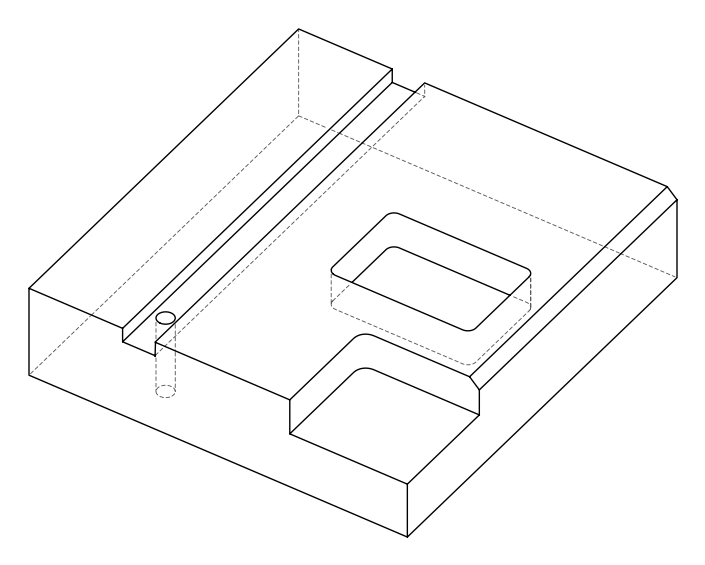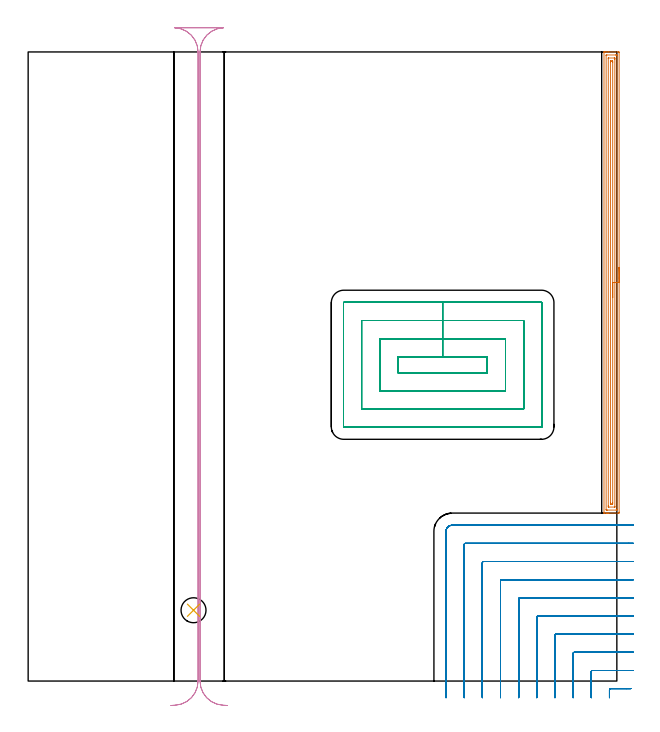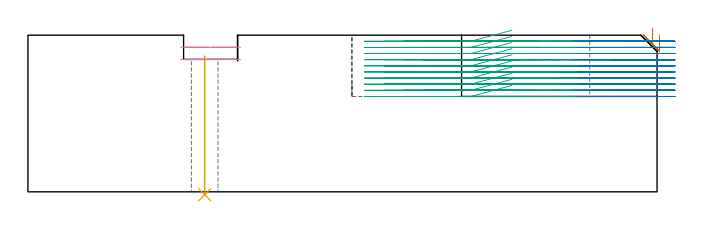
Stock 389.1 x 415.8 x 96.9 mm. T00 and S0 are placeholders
(PLAN: 5 operations, 3 tool changes, 67.3 min)
(1 AREA_MILL | FG_CHAMFER_SURFACE | UGT0205_001 | 9.97 min | 15538 mm3)
(2 MILL_CORNER_NOTCH_RECTANGULAR | CORNER_NOTCH_RECTANGULAR | NXT0201_012 | Follow Part, ap 4, ae 75% | 28.6 min | 507149 mm3)
(3 MILL_RECTANGULAR_POCKET | POCKET_RECTANGULAR_STRAIGHT | NXT0201_012 | Follow Part, ap 4, ae 75% | 24.48 min | 547068 mm3)
(4 MILL_RECTANGULAR_SLOT | SLOT_RECTANGULAR | UGT0201_004 | Follow Part, ap 8, ae 75% | 3.9 min | 207860 mm3)
(5 INDEXABLE_INSERT_DRILL_THROUGH_HOLE_FROM_SOLID | STEP1HOLE | NXT0302_004 | 0.35 min | 17361 mm3)
(TOOL UGT0205_001 | Chamfer Mill 20 x 3 x 45 deg. | D20 FL50 Z2)
(TOOL NXT0201_012 | ENDMILL 16mm [2P460-1600-NA 1630] | D16 FL38 Z6)
(TOOL UGT0201_004 | End Mill 32 mm | D32 FL53 Z6)
(TOOL NXT0302_004 | Index. Insert Drill 16.5mm [880-D1650L20-05] | D16.5 PA176 FL83 Z2)
(OP 1 AREA_MILL)
G17 G21 G94 G90
T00 M6
G54
G17 G0 G90 X390.6 Y273.4 S1061 M3
G43 Z106.9 H0
Z96.9
G94 G1 Y273.362 Z96.028 F250.
Y273.248 Z95.164
Y273.059 Z94.312
Y272.797 Z93.48
Y272.463 Z92.674
Y272.06 Z91.9
Y271.592 Z91.164
Y271.06 Z90.472
Y270.471 Z89.829
Y269.828 Z89.24
Y269.136 Z88.709
Y268.4 Z88.24
Y267.626 Z87.837
Y266.82 Z87.503
Y265.988 Z87.241
Y265.136 Z87.052
Y264.272 Z86.938
Y263.4 Z86.9
Y111.611
X390.597 Y111.273 Z86.902
X390.592 Y111.01 Z86.906
X390.325 Y111. Z87.173
X383.822 Z93.672
X383.262 Z94.235
X382.933 Z94.563
X382.373 Z95.123
X382.044 Z95.451
X381.01 Z96.489
X380.639 Y111.006 Z96.852
X380.603 Y111.01 Z96.888
X380.6 Y111.165 Z96.9
Y415.635
X380.603 Y415.79 Z96.888
X380.639 Y415.794 Z96.852
X381.01 Y415.8 Z96.489
X381.388 Z96.112
X382.044 Z95.451
X383.262 Z94.235
X383.822 Z93.672
X390.044 Z87.453
X390.326 Y415.798 Z87.171
X390.592 Y415.79 Z86.906
X390.599 Y415.524 Z86.899
X390.6 Y263.4 Z86.9
X389.186 Z88.314
X389.185 Y113.397 Z88.315
X389.184 Y113.368 Z88.316
X389.156 Y113.01 Z88.344
X388.661 Y113.001 Z88.839
X382.933 Y113. Z94.567
X382.438 Y113.001 Z95.062
X382.044 Y113.01 Z95.456
X382.016 Y113.397 Z95.484
X382.015 Y113.427 Z95.485
Y413.403
X382.016 Y413.432 Z95.484
X382.044 Y413.79 Z95.456
X382.539 Y413.799 Z94.961
X388.267 Y413.8 Z89.233
X388.762 Y413.799 Z88.738
X389.156 Y413.79 Z88.344
X389.184 Y413.403 Z88.316
X389.185 Y413.373 Z88.315
X389.186 Y263.4 Z88.314
X387.772 Z89.728
X387.771 Y115.183 Z89.729
Y115.084
X387.768 Y115.035 Z89.732
X387.765 Y115.018 Z89.735
X387.741 Y115.01 Z89.759
X387.559 Y115.001 Z89.941
X383.822 Y115. Z93.678
X383.64 Y115.002 Z93.86
X383.519 Y115.006 Z93.981
X383.435 Y115.013 Z94.065
X383.432 Y115.052 Z94.068
X383.43 Y115.183 Z94.07
X383.429 Y115.578 Z94.071
X383.428 Y116.076 Z94.072
X383.429 Y411.617 Z94.071
Y411.716
X383.432 Y411.764 Z94.068
X383.435 Y411.782 Z94.065
X383.459 Y411.79 Z94.041
X383.641 Y411.799 Z93.859
X387.378 Y411.8 Z90.122
X387.56 Y411.798 Z89.94
X387.681 Y411.794 Z89.819
X387.765 Y411.787 Z89.735
X387.768 Y411.748 Z89.732
X387.77 Y411.617 Z89.73
X387.771 Y411.222 Z89.729
X387.772 Y410.724 Z89.728
Y263.4
X386.357 Z91.143
Y117.861
X386.351 Y117.107 Z91.149
X386.344 Y117.01 Z91.156
X386.243 Y117.005 Z91.257
X386.029 Y117.002 Z91.471
X385.569 Y117. Z91.931
X385.16 Y117.002 Z92.34
X384.955 Y117.005 Z92.545
X384.859 Y117.01 Z92.641
X384.85 Y117.075 Z92.65
X384.843 Y117.729 Z92.657
Y117.861
Y408.938
X384.849 Y409.693 Z92.651
X384.856 Y409.79 Z92.644
X384.957 Y409.795 Z92.543
X385.171 Y409.798 Z92.329
X385.631 Y409.8 Z91.869
X386.04 Y409.798 Z91.46
X386.245 Y409.795 Z91.255
X386.341 Y409.79 Z91.159
X386.35 Y409.725 Z91.15
X386.357 Y409.071 Z91.143
Y408.938
Y263.4
Y262.528 Z91.181
Y261.663 Z91.295
Y260.812 Z91.483
Y259.98 Z91.746
Y259.174 Z92.08
Y258.4 Z92.482
Y257.664 Z92.951
Y256.972 Z93.482
Y256.329 Z94.072
Y255.74 Z94.715
Y255.208 Z95.407
Y254.74 Z96.143
Y254.337 Z96.916
Y254.003 Z97.722
Y253.741 Z98.554
Y253.552 Z99.406
Y253.438 Z100.271
Y253.4 Z101.143
G0 Z106.9
M5
M2
(OP 2 MILL_CORNER_NOTCH_RECTANGULAR)
G17 G21 G94 G90
T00 M6
G54
G17 G0 G90 X398.345 Y-5. S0 M3
G43 Z106.9 H1
Z93.11
G94 G1 X395.345 F250.
X384.993 F500.
G3 X384.2 Y-5.793 R0.8
G1 Y-8.
Y-11. F250.
G0 Z106.9
X400.1 Y7.
Z93.11
G1 X397.1
X372.993 F500.
G3 X372.2 Y6.207 R0.8
G1 Y-8.
Y-11. F250.
G0 Z106.9
X400.1 Y19.
Z93.11
G1 X397.1
X360.994 F500.
G3 X360.2 Y18.206 R0.8
G1 Y-8.
Y-11. F250.
G0 Z106.9
X400.1 Y31.
Z93.11
G1 X397.1
X348.994 F500.
G3 X348.2 Y30.206 R0.8
G1 Y-8.
Y-11. F250.
G0 Z106.9
X400.1 Y43.
Z93.11
G1 X397.1
X336.994 F500.
G3 X336.2 Y42.206 R0.8
G1 Y-8.
Y-11. F250.
G0 Z106.9
X400.1 Y55.
Z93.11
G1 X397.1
X324.995 F500.
G3 X324.2 Y54.205 R0.8
G1 Y-8.
Y-11. F250.
G0 Z106.9
X400.1 Y67.
Z93.11
G1 X397.1
X312.995 F500.
G3 X312.2 Y66.205 R0.8
G1 Y-8.
Y-11. F250.
G0 Z106.9
X400.1 Y79.
Z93.11
G1 X397.1
X300.995 F500.
G3 X300.2 Y78.205 R0.8
G1 Y-8.
Y-11. F250.
G0 Z106.9
X400.1 Y91.
Z93.11
G1 X397.1
X288.996 F500.
G3 X288.2 Y90.204 R0.8
G1 Y-8.
Y-11. F250.
G0 Z106.9
X400.1 Y103.
Z93.11
G1 X397.1
X280.3 F500.
G3 X276.2 Y98.9 R4.1
G1 Y-8.
Y-11. F250.
G0 Z106.9
X398.345 Y-5.
Z89.32
G1 X395.345
X384.993 F500.
G3 X384.2 Y-5.793 R0.8
G1 Y-8.
Y-11. F250.
G0 Z106.9
X400.1 Y7.
Z89.32
G1 X397.1
X372.993 F500.
G3 X372.2 Y6.207 R0.8
G1 Y-8.
Y-11. F250.
G0 Z106.9
X400.1 Y19.
Z89.32
G1 X397.1
X360.994 F500.
G3 X360.2 Y18.206 R0.8
G1 Y-8.
Y-11. F250.
G0 Z106.9
X400.1 Y31.
Z89.32
G1 X397.1
X348.994 F500.
G3 X348.2 Y30.206 R0.8
G1 Y-8.
Y-11. F250.
G0 Z106.9
X400.1 Y43.
Z89.32
G1 X397.1
X336.994 F500.
G3 X336.2 Y42.206 R0.8
G1 Y-8.
Y-11. F250.
G0 Z106.9
X400.1 Y55.
Z89.32
G1 X397.1
X324.995 F500.
G3 X324.2 Y54.205 R0.8
G1 Y-8.
Y-11. F250.
G0 Z106.9
X400.1 Y67.
Z89.32
G1 X397.1
X312.995 F500.
G3 X312.2 Y66.205 R0.8
G1 Y-8.
Y-11. F250.
G0 Z106.9
X400.1 Y79.
Z89.32
G1 X397.1
X300.995 F500.
G3 X300.2 Y78.205 R0.8
G1 Y-8.
Y-11. F250.
G0 Z106.9
X400.1 Y91.
Z89.32
G1 X397.1
X288.996 F500.
G3 X288.2 Y90.204 R0.8
G1 Y-8.
Y-11. F250.
G0 Z106.9
X400.1 Y103.
Z89.32
G1 X397.1
X280.3 F500.
G3 X276.2 Y98.9 R4.1
G1 Y-8.
Y-11. F250.
G0 Z106.9
X398.345 Y-5.
Z85.53
G1 X395.345
X384.993 F500.
G3 X384.2 Y-5.793 R0.8
G1 Y-8.
Y-11. F250.
G0 Z106.9
X400.1 Y7.
Z85.53
G1 X397.1
X372.993 F500.
G3 X372.2 Y6.207 R0.8
G1 Y-8.
Y-11. F250.
G0 Z106.9
X400.1 Y19.
Z85.53
G1 X397.1
X360.994 F500.
G3 X360.2 Y18.206 R0.8
G1 Y-8.
Y-11. F250.
G0 Z106.9
X400.1 Y31.
Z85.53
G1 X397.1
X348.994 F500.
G3 X348.2 Y30.206 R0.8
G1 Y-8.
Y-11. F250.
G0 Z106.9
X400.1 Y43.
Z85.53
G1 X397.1
X336.994 F500.
G3 X336.2 Y42.206 R0.8
G1 Y-8.
Y-11. F250.
G0 Z106.9
X400.1 Y55.
Z85.53
G1 X397.1
X324.995 F500.
G3 X324.2 Y54.205 R0.8
G1 Y-8.
Y-11. F250.
G0 Z106.9
X400.1 Y67.
Z85.53
G1 X397.1
X312.995 F500.
G3 X312.2 Y66.205 R0.8
G1 Y-8.
Y-11. F250.
G0 Z106.9
X400.1 Y79.
Z85.53
G1 X397.1
X300.995 F500.
G3 X300.2 Y78.205 R0.8
G1 Y-8.
Y-11. F250.
G0 Z106.9
X400.1 Y91.
Z85.53
G1 X397.1
X288.996 F500.
G3 X288.2 Y90.204 R0.8
G1 Y-8.
Y-11. F250.
G0 Z106.9
X400.1 Y103.
Z85.53
G1 X397.1
X280.3 F500.
G3 X276.2 Y98.9 R4.1
G1 Y-8.
Y-11. F250.
G0 Z106.9
X398.345 Y-5.
Z81.74
G1 X395.345
X384.993 F500.
G3 X384.2 Y-5.793 R0.8
G1 Y-8.
Y-11. F250.
G0 Z106.9
X400.1 Y7.
Z81.74
G1 X397.1
X372.993 F500.
G3 X372.2 Y6.207 R0.8
G1 Y-8.
Y-11. F250.
G0 Z106.9
X400.1 Y19.
Z81.74
G1 X397.1
X360.994 F500.
G3 X360.2 Y18.206 R0.8
G1 Y-8.
Y-11. F250.
G0 Z106.9
X400.1 Y31.
Z81.74
G1 X397.1
X348.994 F500.
G3 X348.2 Y30.206 R0.8
G1 Y-8.
Y-11. F250.
G0 Z106.9
X400.1 Y43.
Z81.74
G1 X397.1
X336.994 F500.
G3 X336.2 Y42.206 R0.8
G1 Y-8.
Y-11. F250.
G0 Z106.9
X400.1 Y55.
Z81.74
G1 X397.1
X324.995 F500.
G3 X324.2 Y54.205 R0.8
G1 Y-8.
Y-11. F250.
G0 Z106.9
X400.1 Y67.
Z81.74
G1 X397.1
X312.995 F500.
G3 X312.2 Y66.205 R0.8
G1 Y-8.
Y-11. F250.
G0 Z106.9
X400.1 Y79.
Z81.74
G1 X397.1
X300.995 F500.
G3 X300.2 Y78.205 R0.8
G1 Y-8.
Y-11. F250.
G0 Z106.9
X400.1 Y91.
Z81.74
G1 X397.1
X288.996 F500.
G3 X288.2 Y90.204 R0.8
G1 Y-8.
Y-11. F250.
G0 Z106.9
X400.1 Y103.
Z81.74
G1 X397.1
X280.3 F500.
G3 X276.2 Y98.9 R4.1
G1 Y-8.
Y-11. F250.
G0 Z106.9
X398.345 Y-5.
Z77.95
G1 X395.345
X384.993 F500.
G3 X384.2 Y-5.793 R0.8
G1 Y-8.
Y-11. F250.
G0 Z106.9
X400.1 Y7.
Z77.95
G1 X397.1
X372.993 F500.
G3 X372.2 Y6.207 R0.8
G1 Y-8.
Y-11. F250.
G0 Z106.9
X400.1 Y19.
Z77.95
G1 X397.1
X360.994 F500.
G3 X360.2 Y18.206 R0.8
G1 Y-8.
Y-11. F250.
G0 Z106.9
X400.1 Y31.
Z77.95
G1 X397.1
X348.994 F500.
G3 X348.2 Y30.206 R0.8
G1 Y-8.
Y-11. F250.
G0 Z106.9
X400.1 Y43.
Z77.95
G1 X397.1
X336.994 F500.
G3 X336.2 Y42.206 R0.8
G1 Y-8.
Y-11. F250.
G0 Z106.9
X400.1 Y55.
Z77.95
G1 X397.1
X324.995 F500.
G3 X324.2 Y54.205 R0.8
G1 Y-8.
Y-11. F250.
G0 Z106.9
X400.1 Y67.
Z77.95
G1 X397.1
X312.995 F500.
G3 X312.2 Y66.205 R0.8
G1 Y-8.
Y-11. F250.
G0 Z106.9
X400.1 Y79.
Z77.95
G1 X397.1
X300.995 F500.
G3 X300.2 Y78.205 R0.8
G1 Y-8.
Y-11. F250.
G0 Z106.9
X400.1 Y91.
Z77.95
G1 X397.1
X288.996 F500.
G3 X288.2 Y90.204 R0.8
G1 Y-8.
Y-11. F250.
G0 Z106.9
X400.1 Y103.
Z77.95
G1 X397.1
X280.3 F500.
G3 X276.2 Y98.9 R4.1
G1 Y-8.
Y-11. F250.
G0 Z106.9
X398.345 Y-5.
Z74.16
G1 X395.345
X384.993 F500.
G3 X384.2 Y-5.793 R0.8
G1 Y-8.
Y-11. F250.
G0 Z106.9
X400.1 Y7.
Z74.16
G1 X397.1
X372.993 F500.
G3 X372.2 Y6.207 R0.8
G1 Y-8.
Y-11. F250.
G0 Z106.9
X400.1 Y19.
Z74.16
G1 X397.1
X360.994 F500.
G3 X360.2 Y18.206 R0.8
G1 Y-8.
Y-11. F250.
G0 Z106.9
X400.1 Y31.
Z74.16
G1 X397.1
X348.994 F500.
G3 X348.2 Y30.206 R0.8
G1 Y-8.
Y-11. F250.
G0 Z106.9
X400.1 Y43.
Z74.16
G1 X397.1
X336.994 F500.
G3 X336.2 Y42.206 R0.8
G1 Y-8.
Y-11. F250.
G0 Z106.9
X400.1 Y55.
Z74.16
G1 X397.1
X324.995 F500.
G3 X324.2 Y54.205 R0.8
G1 Y-8.
Y-11. F250.
G0 Z106.9
X400.1 Y67.
Z74.16
G1 X397.1
X312.995 F500.
G3 X312.2 Y66.205 R0.8
G1 Y-8.
Y-11. F250.
G0 Z106.9
X400.1 Y79.
Z74.16
G1 X397.1
X300.995 F500.
G3 X300.2 Y78.205 R0.8
G1 Y-8.
Y-11. F250.
G0 Z106.9
X400.1 Y91.
Z74.16
G1 X397.1
X288.996 F500.
G3 X288.2 Y90.204 R0.8
G1 Y-8.
Y-11. F250.
G0 Z106.9
X400.1 Y103.
Z74.16
G1 X397.1
X280.3 F500.
G3 X276.2 Y98.9 R4.1
G1 Y-8.
Y-11. F250.
G0 Z106.9
X398.345 Y-5.
Z70.37
G1 X395.345
X384.993 F500.
G3 X384.2 Y-5.793 R0.8
G1 Y-8.
Y-11. F250.
G0 Z106.9
X400.1 Y7.
Z70.37
G1 X397.1
X372.993 F500.
G3 X372.2 Y6.207 R0.8
G1 Y-8.
Y-11. F250.
G0 Z106.9
X400.1 Y19.
Z70.37
G1 X397.1
X360.994 F500.
G3 X360.2 Y18.206 R0.8
G1 Y-8.
Y-11. F250.
G0 Z106.9
X400.1 Y31.
Z70.37
G1 X397.1
X348.994 F500.
G3 X348.2 Y30.206 R0.8
G1 Y-8.
Y-11. F250.
G0 Z106.9
X400.1 Y43.
Z70.37
G1 X397.1
X336.994 F500.
G3 X336.2 Y42.206 R0.8
G1 Y-8.
Y-11. F250.
G0 Z106.9
X400.1 Y55.
Z70.37
G1 X397.1
X324.995 F500.
G3 X324.2 Y54.205 R0.8
G1 Y-8.
Y-11. F250.
G0 Z106.9
X400.1 Y67.
Z70.37
G1 X397.1
X312.995 F500.
G3 X312.2 Y66.205 R0.8
G1 Y-8.
Y-11. F250.
G0 Z106.9
X400.1 Y79.
Z70.37
G1 X397.1
X300.995 F500.
G3 X300.2 Y78.205 R0.8
G1 Y-8.
Y-11. F250.
G0 Z106.9
X400.1 Y91.
Z70.37
G1 X397.1
X288.996 F500.
G3 X288.2 Y90.204 R0.8
G1 Y-8.
Y-11. F250.
G0 Z106.9
X400.1 Y103.
Z70.37
G1 X397.1
X280.3 F500.
G3 X276.2 Y98.9 R4.1
G1 Y-8.
Y-11. F250.
G0 Z106.9
X398.345 Y-5.
Z66.58
G1 X395.345
X384.993 F500.
G3 X384.2 Y-5.793 R0.8
G1 Y-8.
Y-11. F250.
G0 Z106.9
X400.1 Y7.
Z66.58
G1 X397.1
X372.993 F500.
G3 X372.2 Y6.207 R0.8
G1 Y-8.
Y-11. F250.
G0 Z106.9
X400.1 Y19.
Z66.58
G1 X397.1
X360.994 F500.
G3 X360.2 Y18.206 R0.8
G1 Y-8.
Y-11. F250.
G0 Z106.9
X400.1 Y31.
Z66.58
G1 X397.1
X348.994 F500.
G3 X348.2 Y30.206 R0.8
G1 Y-8.
Y-11. F250.
G0 Z106.9
X400.1 Y43.
Z66.58
G1 X397.1
X336.994 F500.
G3 X336.2 Y42.206 R0.8
G1 Y-8.
Y-11. F250.
G0 Z106.9
X400.1 Y55.
Z66.58
G1 X397.1
X324.995 F500.
G3 X324.2 Y54.205 R0.8
G1 Y-8.
Y-11. F250.
G0 Z106.9
X400.1 Y67.
Z66.58
G1 X397.1
X312.995 F500.
G3 X312.2 Y66.205 R0.8
G1 Y-8.
Y-11. F250.
G0 Z106.9
X400.1 Y79.
Z66.58
G1 X397.1
X300.995 F500.
G3 X300.2 Y78.205 R0.8
G1 Y-8.
Y-11. F250.
G0 Z106.9
X400.1 Y91.
Z66.58
G1 X397.1
X288.996 F500.
G3 X288.2 Y90.204 R0.8
G1 Y-8.
Y-11. F250.
G0 Z106.9
X400.1 Y103.
Z66.58
G1 X397.1
X280.3 F500.
G3 X276.2 Y98.9 R4.1
G1 Y-8.
Y-11. F250.
G0 Z106.9
X398.345 Y-5.
Z62.79
G1 X395.345
X384.993 F500.
G3 X384.2 Y-5.793 R0.8
G1 Y-8.
Y-11. F250.
G0 Z106.9
X400.1 Y7.
Z62.79
G1 X397.1
X372.993 F500.
G3 X372.2 Y6.207 R0.8
G1 Y-8.
Y-11. F250.
G0 Z106.9
X400.1 Y19.
Z62.79
G1 X397.1
X360.994 F500.
G3 X360.2 Y18.206 R0.8
G1 Y-8.
Y-11. F250.
G0 Z106.9
X400.1 Y31.
Z62.79
G1 X397.1
X348.994 F500.
G3 X348.2 Y30.206 R0.8
G1 Y-8.
Y-11. F250.
G0 Z106.9
X400.1 Y43.
Z62.79
G1 X397.1
X336.994 F500.
G3 X336.2 Y42.206 R0.8
G1 Y-8.
Y-11. F250.
G0 Z106.9
X400.1 Y55.
Z62.79
G1 X397.1
X324.995 F500.
G3 X324.2 Y54.205 R0.8
G1 Y-8.
Y-11. F250.
G0 Z106.9
X400.1 Y67.
Z62.79
G1 X397.1
X312.995 F500.
G3 X312.2 Y66.205 R0.8
G1 Y-8.
Y-11. F250.
G0 Z106.9
X400.1 Y79.
Z62.79
G1 X397.1
X300.995 F500.
G3 X300.2 Y78.205 R0.8
G1 Y-8.
Y-11. F250.
G0 Z106.9
X400.1 Y91.
Z62.79
G1 X397.1
X288.996 F500.
G3 X288.2 Y90.204 R0.8
G1 Y-8.
Y-11. F250.
G0 Z106.9
X400.1 Y103.
Z62.79
G1 X397.1
X280.3 F500.
G3 X276.2 Y98.9 R4.1
G1 Y-8.
Y-11. F250.
G0 Z106.9
X398.345 Y-5.
Z59.
G1 X395.345
X384.993 F500.
G3 X384.2 Y-5.793 R0.8
G1 Y-8.
Y-11. F250.
G0 Z106.9
X400.1 Y7.
Z59.
G1 X397.1
X372.993 F500.
G3 X372.2 Y6.207 R0.8
G1 Y-8.
Y-11. F250.
G0 Z106.9
X400.1 Y19.
Z59.
G1 X397.1
X360.994 F500.
G3 X360.2 Y18.206 R0.8
G1 Y-8.
Y-11. F250.
G0 Z106.9
X400.1 Y31.
Z59.
G1 X397.1
X348.994 F500.
G3 X348.2 Y30.206 R0.8
G1 Y-8.
Y-11. F250.
G0 Z106.9
X400.1 Y43.
Z59.
G1 X397.1
X336.994 F500.
G3 X336.2 Y42.206 R0.8
G1 Y-8.
Y-11. F250.
G0 Z106.9
X400.1 Y55.
Z59.
G1 X397.1
X324.995 F500.
G3 X324.2 Y54.205 R0.8
G1 Y-8.
Y-11. F250.
G0 Z106.9
X400.1 Y67.
Z59.
G1 X397.1
X312.995 F500.
G3 X312.2 Y66.205 R0.8
G1 Y-8.
Y-11. F250.
G0 Z106.9
X400.1 Y79.
Z59.
G1 X397.1
X300.995 F500.
G3 X300.2 Y78.205 R0.8
G1 Y-8.
Y-11. F250.
G0 Z106.9
X400.1 Y91.
Z59.
G1 X397.1
X288.996 F500.
G3 X288.2 Y90.204 R0.8
G1 Y-8.
Y-11. F250.
G0 Z106.9
X400.1 Y103.
Z59.
G1 X397.1
X280.3 F500.
G3 X276.2 Y98.9 R4.1
G1 Y-8.
Y-11. F250.
G0 Z106.9
M5
M2
(OP 3 MILL_RECTANGULAR_POCKET)
G17 G21 G94 G90
T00 M6
G54
G17 G0 G90 X299.291 Y214.3 S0 M3
G43 Z106.9 H1
Z99.9
G94 G1 X273.95 Z93.11 F250.
X244.4 F500.
Y203.8
X303.5
Y214.3
X273.95
Y226.3
X232.4
Y191.8
X315.5
Y226.3
X273.95
Y238.3
X220.4
Y179.8
X327.5
Y238.3
X273.95
Y250.3
X208.6
G3 X208.4 Y250.1 R0.2
G1 Y168.
G3 X208.6 Y167.8 R0.2
G1 X339.3
G3 X339.5 Y168. R0.2
G1 Y250.1
G3 X339.3 Y250.3 R0.2
G1 X273.95
X272.95
G0 X299.291 Y214.3 Z96.11
G1 X273.95 Z89.32 F250.
X244.4 F500.
Y203.8
X303.5
Y214.3
X273.95
Y226.3
X232.4
Y191.8
X315.5
Y226.3
X273.95
Y238.3
X220.4
Y179.8
X327.5
Y238.3
X273.95
Y250.3
X208.6
G3 X208.4 Y250.1 R0.2
G1 Y168.
G3 X208.6 Y167.8 R0.2
G1 X339.3
G3 X339.5 Y168. R0.2
G1 Y250.1
G3 X339.3 Y250.3 R0.2
G1 X273.95
X272.95
G0 X299.291 Y214.3 Z92.32
G1 X273.95 Z85.53 F250.
X244.4 F500.
Y203.8
X303.5
Y214.3
X273.95
Y226.3
X232.4
Y191.8
X315.5
Y226.3
X273.95
Y238.3
X220.4
Y179.8
X327.5
Y238.3
X273.95
Y250.3
X208.6
G3 X208.4 Y250.1 R0.2
G1 Y168.
G3 X208.6 Y167.8 R0.2
G1 X339.3
G3 X339.5 Y168. R0.2
G1 Y250.1
G3 X339.3 Y250.3 R0.2
G1 X273.95
X272.95
G0 X299.291 Y214.3 Z88.53
G1 X273.95 Z81.74 F250.
X244.4 F500.
Y203.8
X303.5
Y214.3
X273.95
Y226.3
X232.4
Y191.8
X315.5
Y226.3
X273.95
Y238.3
X220.4
Y179.8
X327.5
Y238.3
X273.95
Y250.3
X208.6
G3 X208.4 Y250.1 R0.2
G1 Y168.
G3 X208.6 Y167.8 R0.2
G1 X339.3
G3 X339.5 Y168. R0.2
G1 Y250.1
G3 X339.3 Y250.3 R0.2
G1 X273.95
X272.95
G0 X299.291 Y214.3 Z84.74
G1 X273.95 Z77.95 F250.
X244.4 F500.
Y203.8
X303.5
Y214.3
X273.95
Y226.3
X232.4
Y191.8
X315.5
Y226.3
X273.95
Y238.3
X220.4
Y179.8
X327.5
Y238.3
X273.95
Y250.3
X208.6
G3 X208.4 Y250.1 R0.2
G1 Y168.
G3 X208.6 Y167.8 R0.2
G1 X339.3
G3 X339.5 Y168. R0.2
G1 Y250.1
G3 X339.3 Y250.3 R0.2
G1 X273.95
X272.95
G0 X299.291 Y214.3 Z80.95
G1 X273.95 Z74.16 F250.
X244.4 F500.
Y203.8
X303.5
Y214.3
X273.95
Y226.3
X232.4
Y191.8
X315.5
Y226.3
X273.95
Y238.3
X220.4
Y179.8
X327.5
Y238.3
X273.95
Y250.3
X208.6
G3 X208.4 Y250.1 R0.2
G1 Y168.
G3 X208.6 Y167.8 R0.2
G1 X339.3
G3 X339.5 Y168. R0.2
G1 Y250.1
G3 X339.3 Y250.3 R0.2
G1 X273.95
X272.95
G0 X299.291 Y214.3 Z77.16
G1 X273.95 Z70.37 F250.
X244.4 F500.
Y203.8
X303.5
Y214.3
X273.95
Y226.3
X232.4
Y191.8
X315.5
Y226.3
X273.95
Y238.3
X220.4
Y179.8
X327.5
Y238.3
X273.95
Y250.3
X208.6
G3 X208.4 Y250.1 R0.2
G1 Y168.
G3 X208.6 Y167.8 R0.2
G1 X339.3
G3 X339.5 Y168. R0.2
G1 Y250.1
G3 X339.3 Y250.3 R0.2
G1 X273.95
X272.95
G0 X299.291 Y214.3 Z73.37
G1 X273.95 Z66.58 F250.
X244.4 F500.
Y203.8
X303.5
Y214.3
X273.95
Y226.3
X232.4
Y191.8
X315.5
Y226.3
X273.95
Y238.3
X220.4
Y179.8
X327.5
Y238.3
X273.95
Y250.3
X208.6
G3 X208.4 Y250.1 R0.2
G1 Y168.
G3 X208.6 Y167.8 R0.2
G1 X339.3
G3 X339.5 Y168. R0.2
G1 Y250.1
G3 X339.3 Y250.3 R0.2
G1 X273.95
X272.95
G0 X299.291 Y214.3 Z69.58
G1 X273.95 Z62.79 F250.
X244.4 F500.
Y203.8
X303.5
Y214.3
X273.95
Y226.3
X232.4
Y191.8
X315.5
Y226.3
X273.95
Y238.3
X220.4
Y179.8
X327.5
Y238.3
X273.95
Y250.3
X208.6
G3 X208.4 Y250.1 R0.2
G1 Y168.
G3 X208.6 Y167.8 R0.2
G1 X339.3
G3 X339.5 Y168. R0.2
G1 Y250.1
G3 X339.3 Y250.3 R0.2
G1 X273.95
X272.95
G0 X299.291 Y214.3 Z65.79
G1 X273.95 Z59. F250.
X244.4 F500.
Y203.8
X303.5
Y214.3
X273.95
Y226.3
X232.4
Y191.8
X315.5
Y226.3
X273.95
Y238.3
X220.4
Y179.8
X327.5
Y238.3
X273.95
Y250.3
X208.6
G3 X208.4 Y250.1 R0.2
G1 Y168.
G3 X208.6 Y167.8 R0.2
G1 X339.3
G3 X339.5 Y168. R0.2
G1 Y250.1
G3 X339.3 Y250.3 R0.2
G1 X273.95
X272.95
G0 Z106.9
M5
M2
(OP 4 MILL_RECTANGULAR_SLOT)
G17 G21 G94 G90
T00 M6
G54
G17 G0 G90 X131.615 Y-16.154 S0 M3
G43 Z106.9 H0
Z89.4
G94 G1 X128.621 Y-15.97 F250.
G2 X113.6 Y0. R16. F500.
G1 Y415.8
G2 X129.034 Y431.79 R16.
G1 X96.866
G2 X112.3 Y415.8 R16.
G1 Y0.
G2 X97.279 Y-15.97 R16.
G1 X94.285 Y-16.154 F250.
G0 X131.615 Z81.9
G1 X128.621 Y-15.97
G2 X113.6 Y0. R16. F500.
G1 Y415.8
G2 X129.034 Y431.79 R16.
G1 X96.866
G2 X112.3 Y415.8 R16.
G1 Y0.
G2 X97.279 Y-15.97 R16.
G1 X94.285 Y-16.154 F250.
G0 Z106.9
M5
M2
(OP 5 INDEXABLE_INSERT_DRILL_THROUGH_HOLE_FROM_SOLID)
G17 G21 G94 G90
T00 M6
G54
G17 G0 G90 X109.3 Y46.8 S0 M3
G43 Z106.9 H1
G94 G81 G98 Z-1.788 F250. R83.9
G80
M5
M2
